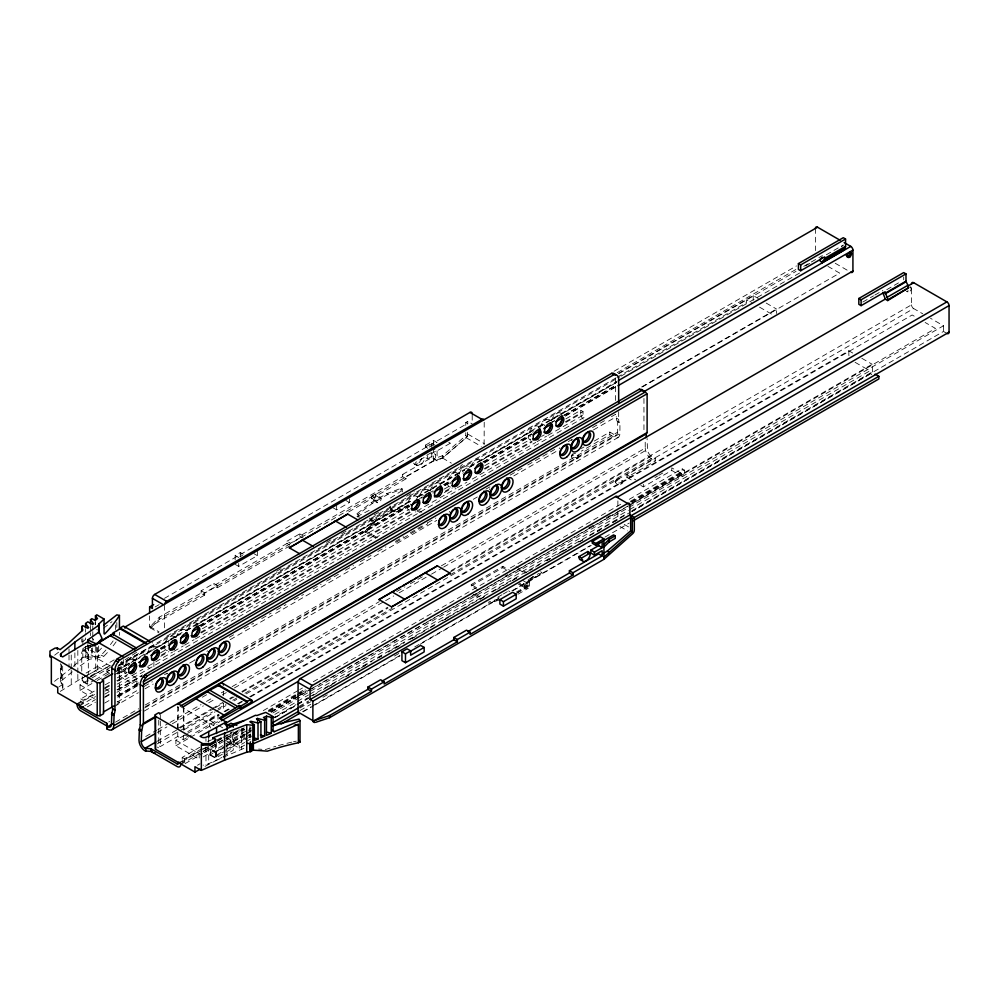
<?xml version="1.0" encoding="UTF-8"?>
<svg xmlns="http://www.w3.org/2000/svg" width="999" height="999" viewBox="0 0 999 999"><rect width="100%" height="100%" fill="white"/><g stroke="black" fill="none" stroke-linecap="round" stroke-linejoin="round"><path stroke-width="0.75" stroke-dasharray="5 3.75" d="M73.264 666.42L82.805 657.579L85.951 656.605L86.076 646.465A3.509 2.023 0 0 1 88.511 645.941A4.421 2.547 0 0 0 90.584 645.666M60.365 682.167L60.402 663.611M484.215 422.202L484.128 444.318A3.222 1.861 -60 0 1 484.04 444.692M910.214 286.85A2.86 1.648 -60 0 1 911.1 287.362L911.3 288.674A2.86 1.648 -60 0 1 909.302 291.795A2.86 1.648 -60 0 1 907.304 290.971M92.32 645.541A207.355 119.718 0 0 1 87.825 649L96.728 653.196L102.073 647.552M375.974 538.249L365.559 532.23L365.559 530.844L374.338 521.69L372.689 520.741A3.309 1.911 60 0 1 370.617 518.069M365.559 532.23L374.338 523.076L374.338 521.69M524.25 587L524.25 585.614L533.029 576.46L533.029 577.847L524.25 587L525.899 587.949A5.007 2.885 60 0 0 529.433 585.913L529.433 580.294L540.022 574.175L541.758 572.439L540.559 571.753M217.382 585.489L213.836 583.441L213.836 585.689L217.382 587.737L217.382 585.489L204.683 592.819L204.683 595.067L201.136 593.031L159.303 617.182L149.713 627.11A3.284 1.336 -71.6 0 0 150.861 627.697M151.299 627.36L159.303 619.355L433.653 460.951L442.619 457.929L466.058 437.637A3.222 1.861 -60 0 0 467.694 434.827M369.155 510.377L356.83 516.758L356.83 513.848L371.166 502.647L386.738 493.656L401.074 488.299L401.074 491.221L388.748 499.063L389.947 499.762M72.203 667.407L53.709 681.992M467.42 432.205L467.42 436.6L443.906 456.955L437.075 460.889L433.541 458.853L442.619 455.694L465.771 435.651L465.771 432.717M460.114 466.508L462.462 464.46M841.358 246.865L843.144 245.379M62.662 666.071L62.775 689.934L62.775 684.402L61.401 683.753A3.571 2.06 0 0 1 61.001 681.106L74.875 669.667M358.029 517.457L358.029 514.535L372.365 503.346L387.937 494.355L402.272 488.998L402.272 491.92L401.074 491.221M82.842 641.583L85.602 639.435L85.602 633.641M103.521 628.246L111.988 621.665M54.62 655.207L60.077 651.061M107.368 652.584A207.355 119.718 0 0 1 103.746 656.355A249.176 63.861 14.7 0 1 98.651 657.579A249.638 63.986 14.7 0 1 89.485 659.24L77.235 668.006M85.951 646.528L82.817 648.713L82.817 657.617M136.551 652.347L120.404 662.824M60.252 691.395L83.067 677.359M223.102 756.693L233.254 750.149L233.254 731.817M425.499 445.117L433.541 440.484L437.075 442.52L429.046 447.165L425.499 445.117L425.499 446.978L429.046 449.026M235.152 559.927L235.152 555.494L240.309 552.522L243.843 554.557M465.771 425.412L465.771 422.49L467.782 421.328L472.202 423.876M425.499 446.978L431.818 443.331L435.364 445.367M164.435 598.351L467.42 423.439L465.771 422.49M239.985 556.793L242.557 555.307M155.107 606.955L159.153 604.62M82.38 650.611L90.484 645.941M81.756 671.191L81.756 652.01L90.659 646.865M426.685 455.294L431.818 452.335L435.364 454.37L435.364 459.615L406.168 476.473L402.634 474.425L402.634 476.698L299.725 536.101L299.725 533.853L303.271 535.901L290.572 543.231L287.025 541.196L287.025 543.444L213.836 585.689M435.364 451.386L427.659 455.831L427.659 458.816L424.125 456.78M433.653 460.951L433.541 448.813L437.075 450.861L450.349 443.194L450.349 440.659M235.152 564.373L238.686 566.408L257.355 555.631L257.355 551.136M333.117 507.817L336.651 509.852L349.388 502.497L349.388 498.002M427.659 458.816L435.364 454.37M201.136 593.031L201.136 590.784L213.836 583.441M287.025 541.196L299.725 533.853M402.634 474.425L431.818 457.579L435.364 459.615M371.903 496.016L375.124 494.155L380.557 497.302A3.134 1.811 -60 0 1 380.494 500.911A3.134 1.811 -60 0 1 377.397 502.697L371.953 499.55A3.134 1.811 -60 0 1 371.903 496.016L377.347 499.163A3.134 1.811 -60 0 0 377.397 502.697M204.683 595.067L149.663 626.835A3.222 1.861 -60 0 1 149.625 626.398L149.625 615.896M217.382 587.737L290.572 545.479M348.701 511.913L406.168 478.733L406.168 476.473M58.991 686.738L62.775 684.552M86.039 673.039L97.365 666.495M84.378 676.598L95.717 670.741L97.365 672.027L89.81 676.385M85.802 676.236L81.756 678.571A3.034 1.761 60 0 0 83.904 682.292L87.313 684.265L94.381 680.169M87.163 675.449L114.173 659.852M614.073 371.241L796.465 265.934M82.255 676.598L82.255 680.744L84.778 679.295M87.825 678.284L109.366 665.846M617.195 372.652L796.653 269.043M90.447 676.91L110.14 665.546M618.294 373.501L753.221 295.592L758.403 298.589M803.745 266.358L822.427 255.582M109.465 673.264L106.943 671.815L106.943 669.18L109.64 667.619M276.623 571.178L282.03 568.069M326.548 542.357L331.955 539.248M341.72 533.628L347.115 530.519M374.113 514.935L379.508 511.813M406.493 496.241L414.26 491.72M619.18 373.451L796.053 271.328M805.506 265.871L810.901 262.762M94.268 698.626L80.02 690.396L80.02 684.864L90.597 678.771M91.908 677.996L110.414 667.32M826.335 254.782L843.281 244.992M458.928 467.52L166.696 636.251A3.222 1.861 -60 0 1 164.847 636.226M106.943 671.815L109.64 670.254M119.081 664.797L615.634 378.109M616.982 377.335L746.528 302.547L746.528 299.925L752.846 303.571M118.294 665.471L153.896 644.917L153.858 643.631L152.248 642.707M95.417 679.582L110.277 671.003M118.007 666.52L619.63 376.935M620.991 376.148L800.674 272.402M372.689 520.741L392.282 509.428L393.931 510.377L409.79 505.307M80.02 690.396L95.879 681.243M97.203 680.481L109.091 673.613M117.02 669.043L123.626 665.222L123.626 659.69M369.543 518.081A5.007 2.885 60 0 0 372.689 522.127L392.282 510.814L393.931 511.763L409.79 506.693M117.145 669.954L411.675 499.912M417.082 496.79L617.045 381.343M114.985 671.827L129.833 663.261M131.181 662.487L140.247 657.255M144.668 654.695L181.106 633.666M186.126 630.769L411.463 500.661M417.232 497.327L464.46 470.067M469.48 467.17L533.279 430.332M538.299 427.435L545.042 423.539M546.391 422.764L616.945 382.03M117.57 670.516L129.72 663.511M135.115 660.389L140.509 657.28M151.311 651.048L145.904 654.158A7.955 4.595 -60 0 0 140.434 653.833A7.955 4.595 -60 0 0 135.527 661.138M156.706 647.926L170.192 640.134M171.553 639.36L180.994 633.903M186.388 630.794L191.783 627.672M197.19 624.562L410.377 501.473M418.481 496.79L423.876 493.681M429.27 490.559L434.665 487.45M440.072 484.328L453.558 476.535M454.907 475.761L464.36 470.304M469.755 467.195L475.149 464.073M480.544 460.964L533.166 430.581M539.922 426.685L543.968 424.35M550.711 420.454L557.454 416.558M558.803 415.771L616.833 382.28M116.733 671.403L119.418 669.854L119.418 702.784L116.733 704.332M114.61 674.675L126.748 667.669M160.489 648.189L167.233 644.293M199.613 625.599L411.463 503.296M419.555 498.613L422.252 497.065M430.357 492.382L433.054 490.834M443.843 484.59L450.586 480.694M482.979 462L531.555 433.953M551.798 422.277L554.495 420.716M563.936 415.259L616.558 384.877M117.258 673.289L126.698 667.844M160.439 648.363L167.183 644.467M199.563 625.774L411.413 503.459M443.793 484.765L450.549 480.869M482.929 462.175L531.505 434.128M551.748 422.44L554.445 420.879M563.886 415.434L616.508 385.052M117.782 674.113L125.886 669.442M160.964 649.188L167.72 645.292M201.448 625.811L409.24 505.844M444.33 485.589L451.073 481.693M484.815 462.212L530.681 435.726M565.771 415.472L617.045 385.864M117.482 695.966A3.034 1.761 60 0 0 119.293 694.555L119.293 673.676L126.548 669.492M161.651 649.225L167.058 646.103M200.811 626.623L410.077 505.794M445.179 485.526L450.586 482.417M484.34 462.924L530.244 436.426M565.347 416.158L616.645 386.538M77.048 703.696L80.832 701.498L80.832 698.9L94.343 691.096M105.157 684.852L110.564 681.743M117.32 677.834L126.773 672.377M160.552 652.871L167.308 648.975M202.435 628.696L409.153 509.34M444.293 489.06L451.048 485.164M484.815 465.659L530.756 439.135M565.884 418.856L580.756 410.277L583.029 411.588L583.029 415.147A1.786 1.036 60 0 0 584.29 417.332L117.045 687.1M80.832 698.9L83.117 700.212L95.267 693.194M104.733 687.737L110.14 684.615M116.883 680.706L127.697 674.475M161.476 654.969L166.883 651.847M200.662 632.342L411.438 510.651M445.217 491.158L450.611 488.036M484.39 468.531L531.68 441.233M565.459 421.728L583.029 411.588M77.048 704.645L94.605 694.505M105.407 688.274L109.453 685.926M117.557 681.256L127.01 675.799M160.764 656.306L168.868 651.623M201.286 632.916L410.601 512.062M444.355 492.569L452.46 487.899M484.865 469.18L532.13 441.895M541.583 436.438L544.293 434.877M565.896 422.402L580.756 413.836L580.756 410.277M80.582 704.283L83.117 702.821L83.117 700.212M79.321 705.956L95.529 696.603M104.982 691.146L110.377 688.024M117.133 684.128L142.795 669.318M148.189 666.196L172.502 652.16M173.851 651.385L183.304 645.916M184.653 645.142L194.106 639.685M195.454 638.91L415.572 511.825M416.92 511.038L438.536 498.563M439.885 497.789L456.081 488.436M457.442 487.649L466.895 482.192M472.29 479.07L535.764 442.432M537.112 441.645L546.565 436.188M547.914 435.414L583.029 415.147M84.64 705.806L95.442 699.575M104.895 694.105L110.29 690.996M87.338 706.88L95.429 702.197M104.883 696.74L110.277 693.631M117.033 689.735L142.67 674.924M641.608 386.963L776.548 309.053L776.548 312.874A5.007 2.885 60 0 1 776.498 313.486M117.657 689.934L141.696 676.048M642.494 386.913L839.622 273.102L827.959 266.371M104.658 697.564L109.952 694.517M117.882 689.934L141.658 676.211M116.958 692.22L137.962 680.094M135.926 684.427L138.624 682.866M117.145 695.804L138.761 683.316M104.658 703.096L109.952 700.049M117.882 695.466L139.023 683.266M118.669 695.953L138.936 684.253M117.82 697.252L139.136 684.939M117.208 702.022L138.811 689.547M144.218 686.425L152.323 681.743M164.473 674.737L167.17 673.176M229.295 637.312L234.69 634.19M244.143 628.733L253.596 623.276M261.701 618.593L271.154 613.136M276.561 610.014L286.014 604.557M294.106 599.887L303.559 594.43M313.012 588.973L321.116 584.29M326.523 581.168L338.673 574.15M345.429 570.254L353.534 565.584M360.277 561.675L371.079 555.444M377.834 551.548L385.939 546.865M395.392 541.408L403.496 536.738M410.252 532.829L422.402 525.811M427.797 522.702L435.901 518.019M485.876 489.173L489.922 486.838M510.177 475.137L522.327 468.119M527.734 465.01L554.745 449.413M568.244 441.608L572.302 439.273M592.557 427.584L604.707 420.567M611.463 416.67L615.509 414.323L616.395 418.057A8.941 5.157 -60 0 0 617.245 421.228L619.929 423.126L619.929 433.529A8.579 4.958 60 0 1 613.873 437.038L609.827 434.702L581.381 451.123M395.766 542.382L427.36 524.138L427.36 522.752M114.036 706.705L138.349 692.669M145.105 688.773L153.197 684.103M189.66 663.049L195.067 659.927M230.17 639.66L436.788 520.367M473.251 499.325L477.297 496.978M513.761 475.924L558.329 450.199M593.443 429.932L616.395 416.67M581.381 448.489L583.965 447.003M594.305 441.034L609.827 432.08L613.873 434.415A5.357 3.097 60 0 0 617.657 432.217L617.657 421.815M115.472 722.152L138.686 708.753M145.18 705.007L617.657 432.217M145.417 706.68L616.545 434.677M144.755 707.879L619.929 433.529M144.318 711.026L618.156 437.462M862.836 302.023L873.513 295.854M874.837 295.08L882.854 290.459M886.762 289.66L898.488 282.892M177.884 728.383L178.384 707.217M202.31 697.227L207.592 694.18M145.729 736.5L156.531 730.269M157.879 729.495L168.681 723.251M170.03 722.477L201.074 704.545M206.481 701.435L211.875 698.313M221.328 692.856L224.026 691.296M232.13 686.625L379.27 601.673M396.828 591.533L404.92 586.863M410.327 583.741L422.477 576.723M441.371 565.821L645.217 448.126L645.217 437.724M157.455 732.367L166.908 726.91M172.303 723.788L203.359 705.856M208.754 702.747L214.148 699.625M222.253 694.954L226.298 692.607M234.403 687.936L384.253 601.423M385.602 600.649L393.693 595.966M399.101 592.844L430.144 574.924M431.493 574.15L442.295 567.907M443.643 567.132L647.489 449.438L647.077 438.449M178.384 728.096L210.789 709.39M212.138 708.603L222.939 702.372M229.695 698.476L232.392 696.915M241.845 691.458L387.662 607.267M451.111 570.641L911.513 304.832L911.513 285.439M157.193 741.27L178.796 728.795M180.145 728.021L213.898 708.528M215.247 707.754L223.339 703.071M230.095 699.175L234.141 696.84M242.245 692.17L388.037 607.991M450.137 572.14L651.286 456.006L655.332 458.341L655.332 460.976L626.885 477.397L626.885 474.762L655.332 458.341M157.193 743.893L178.796 731.43M180.145 730.644L212.55 711.937M217.944 708.828L226.049 704.145M232.792 700.249L236.85 697.914M244.942 693.231L392.095 608.279M450.137 574.762L651.286 458.641L655.332 460.976M184.078 729.769L215.16 711.825M216.508 711.051L225.961 705.581M234.066 700.911L236.775 699.35M246.229 693.88L913.66 308.554L922.739 313.786M158.754 720.192L158.754 745.641L160.315 746.54L177.76 736.463L183.341 739.697L191.333 735.077M187.787 731.593L217.982 714.16L217.982 719.692L192.67 734.302M210.714 728.021A5.007 2.885 60 0 1 209.253 723.875L209.253 720.067L218.706 714.61M224.101 711.488L229.495 708.378M237.6 703.708L241.646 701.36M249.738 696.69L848.85 350.799L852.734 353.047M175.886 740.209L199.201 753.683L199.201 759.215L175.886 745.741L175.886 740.209L186.451 734.115M187.525 733.353L219.493 715.034M224.925 711.763L230.332 708.641M238.424 703.97L242.482 701.623M250.574 696.952L912.162 314.985L916.058 317.232M175.886 745.741L189.098 738.111M190.422 737.349L219.493 720.566M180.032 706.268L213.274 725.461L220.03 721.553M654.957 477.534L657.542 476.048M658.828 475.299L662.712 473.051M478.171 589.959L471.228 585.951L471.228 584.565L502.822 566.321L509.777 570.329M471.228 585.951L502.822 567.707L507.455 570.379M640.796 485.414L643.319 486.875L671.753 470.454L680.856 475.711A5.007 2.885 60 0 0 684.402 473.676L684.402 470.117L682.13 468.806L626.723 500.786M202.048 748.601L184.49 758.74L184.49 761.35L182.205 760.027L182.205 757.429L199.775 747.289M263.274 710.626L298.401 690.346M299.762 689.56L302.46 687.999M313.274 681.755L621.328 503.908M216.908 740.022L222.315 736.9M268.256 710.376L304.732 689.31M630.357 501.323L684.402 470.117M178.421 763.174L200.112 750.649M201.373 749.912L206.868 746.753M217.582 740.559L221.716 738.174M222.977 737.437L232.517 731.93M268.893 710.938L295.991 695.292M297.252 694.555L305.444 689.834M630.806 501.985L682.13 472.352L682.13 468.806M182.093 761.65L202.36 749.949M203.709 749.175L207.755 746.84M217.208 741.383L225.312 736.7M226.661 735.926L233.416 732.017M268.531 711.75L298.239 694.592M299.588 693.818L306.331 689.922M631.793 502.022L681.755 473.176M180.694 763.536L184.49 761.35M239.323 729.632L232.58 733.528L232.655 741.583L239.273 745.591L244.68 742.469M270.367 711.713L296.004 696.915M297.352 696.128L306.793 690.684M505.144 576.161L507.842 574.6M588.811 527.859L592.857 525.524M606.343 517.732L610.389 515.397M631.98 502.934L872.164 364.26L872.552 372.677L632.367 511.351M203.172 751.385L224.313 739.185M225.637 738.423L242.807 728.496L244.493 729.47L244.493 735.002L226.111 745.616M271.204 711.975L298.202 696.378M299.55 695.604L310.352 689.372M311.7 688.586L321.154 683.129M322.502 682.354L338.711 673.001M340.06 672.215L358.966 661.301M360.314 660.526L391.371 642.594M392.719 641.82L425.124 623.114M426.473 622.327L630.344 504.62M631.693 503.846L935.489 328.446L925.124 322.465M180.694 764.485L244.168 727.834M271.166 712.25L628.483 505.956M629.033 505.631L684.402 473.676M185.052 763.661L202.61 753.521M203.958 752.734L244.78 729.17M272.839 712.974L943.493 325.774L930.519 318.281M226.261 737.786L230.307 740.122L250.549 728.433M274.837 714.41L308.566 694.929M309.915 694.155L628.359 510.302M629.707 509.527L869.892 370.854A3.759 2.173 60 0 0 871.752 374.7M203.172 756.917L224.313 744.717M225.637 743.955L242.807 734.028L244.493 735.002M232.58 741.283L244.73 734.277M246.079 733.491L251.473 730.381M271.716 718.693L296.004 704.67M297.352 703.895L308.142 697.652M309.49 696.877L626.585 513.811M631.98 510.689L872.164 372.015M224.738 747.302L215.921 752.384L210.364 749.175L210.364 754.707L224.8 746.365L209.865 755.019L209.865 749.325L205.906 747.052M226.074 745.654L247.69 733.179M274.713 717.569L311.188 696.515M312.537 695.729L317.944 692.607M323.351 689.497L339.56 680.132M344.967 677.01L350.374 673.888M355.769 670.766L371.99 661.413M377.397 658.291L382.792 655.169M388.199 652.047L404.408 642.694M409.815 639.572L415.222 636.45M420.629 633.329L428.733 628.646M430.082 627.872L436.838 623.963M442.245 620.854L486.825 595.104M492.232 591.982L497.639 588.873M503.046 585.751L511.151 581.068M512.499 580.282L519.255 576.386M524.662 573.264L530.057 570.142M535.464 567.032L540.871 563.911M546.278 560.789L551.685 557.667M557.08 554.545L566.545 549.088M567.894 548.301L573.301 545.192M578.696 542.07L584.103 538.948M589.51 535.826L630.044 512.425M631.393 511.65L943.493 331.456L946.902 333.429M232.954 741.945L245.105 734.927M246.453 734.153L250.499 731.817M274.787 717.794L308.516 698.313M328.758 686.625L331.456 685.077M346.303 676.498L349.001 674.949M361.151 667.931L366.546 664.822M378.683 657.804L381.381 656.243M394.88 648.451L398.926 646.116M412.425 638.324L416.471 635.988M444.805 619.63L448.851 617.295M462.35 609.502L466.396 607.167M479.882 599.375L483.941 597.04M497.427 589.248L500.124 587.687M512.275 580.681L516.321 578.346M529.82 570.554L532.517 568.993M547.352 560.427L550.049 558.866M562.2 551.86L567.594 548.738M579.745 541.733L582.442 540.172M597.277 531.605L599.974 530.044M613.473 522.252L617.519 519.917M225.999 746.578L231.031 743.668M197.49 765.234L200.012 763.773M230.307 740.122A3.759 2.173 60 0 0 232.954 744.567L245.105 737.562M246.453 736.775L250.499 734.44M299.076 706.393L308.516 700.936M209.865 755.019L213.274 756.98A3.034 1.761 60 0 0 215.422 755.744L224.875 750.286M226.224 749.5L250.549 735.464M299.188 707.379L308.641 701.922M214.797 757.13L247.215 738.411M248.564 737.637L251.273 736.076M299.912 707.991L310.714 701.748M210.364 754.707L215.921 757.916L224.738 752.834M225.999 752.11L231.031 749.2L233.254 750.149M246.029 741.695L251.423 738.573M300 710.539L310.789 704.295M322.939 697.29L328.334 694.168M394.455 656.006L399.85 652.884M498.051 597.015L502.022 594.73M503.346 593.968L507.317 591.67M529.557 578.833L538.823 573.488L540.022 574.175M205.032 766.395L221.79 757.454M232.954 744.567L239.273 748.214L244.68 745.104M302.697 711.6L310.789 706.93M312.138 706.143L399.85 655.506M414.697 646.94L498.351 598.638M511.85 590.846L590.109 545.666M604.944 537.1L629.233 523.076M303.059 711.862L313.823 705.644M315.172 704.869L400.025 655.881M420.217 644.218L498.326 599.125M513.149 590.571L591.258 545.466M516.471 592.007L528.234 585.214L528.234 579.595L529.433 580.294M517.095 592.757L527.547 586.725M516.371 593.456L529.433 585.913M517.944 594.23L528.396 588.199M250.05 741.683L250.549 741.433A3.509 2.023 0 0 0 250.949 741.121M243.843 748.363L205.969 764.809A3.571 2.06 0 0 1 203.097 765.122M207.717 741.483L211.551 739.809M498.888 598.776L488.798 601.997L488.798 603.384L498.888 600.162M244.181 729.595L234.403 732.692L241.683 737.824A207.355 119.718 0 0 1 244.655 736.513M497.514 597.989L499.25 597.714M85.951 656.605L91.733 657.23A5.32 1.361 14.7 0 0 92.258 657.167A245.279 62.875 14.7 0 0 101.036 655.194A204.008 117.782 0 0 0 106.743 649.075M91.284 646.003L87.413 645.541L89.96 646.902A3.034 1.761 60 0 1 91.109 645.754M248.439 730.257L251.273 730.694M101.036 655.194L103.746 656.355M83.916 656.855L89.485 659.24M910.052 287.562L911.325 288.286M907.866 291.933L906.605 291.209A2.86 1.648 -60 0 0 908.353 290.859M835.214 263.261L848.176 270.741M766.183 303.072L776.548 309.053M861.8 358.279L872.164 364.26M759.54 307.143L773.001 314.922M855.082 362.3L869.892 370.854M616.395 418.057L618.668 419.38A8.941 5.157 -60 0 0 619.517 422.54L619.929 423.126M617.245 421.228L619.517 422.54M626.885 474.762L635.739 479.87M626.885 477.397L633.204 481.043M467.782 434.09L484.215 443.581M624.2 524.4L629.258 527.322M465.771 435.651L467.42 436.6M466.058 437.637L481.218 446.391M619.954 526.485L627.534 530.869M448.713 442.245L450.349 443.194M442.17 455.944L443.906 456.955M442.47 458.017L451.336 463.136M413.561 463.124A6.256 3.609 -60 0 0 417.594 463.798L420.129 465.259A6.256 3.609 -60 0 0 424.538 457.255L415.709 462.35A6.256 3.609 -60 0 0 420.129 465.259M414.36 464.048L416.895 465.509M402.634 476.698L406.168 478.733M401.074 488.299L402.272 488.998M419.13 510.701L421.79 512.237M516.096 566.683L526.361 572.614M417.607 511.201L420.217 512.712M518.706 569.567L525.212 573.326M386.738 493.656L387.937 494.355M375.724 495.566L381.168 498.701M522.939 580.556L527.285 583.066M524.25 585.614L525.899 586.563A3.309 1.911 60 0 0 528.234 585.214M371.303 498.114L376.735 501.261M522.864 585.614L519.592 583.728A3.134 1.811 -60 0 0 520.317 583.241M518.069 583.916L523.501 587.05A3.134 1.811 -60 0 0 526.623 585.264A3.134 1.811 -60 0 0 526.685 581.655L523.464 583.516A3.134 1.811 -60 0 0 523.526 587.062M371.166 502.647L372.365 503.346M508.641 590.909L509.84 591.595M345.854 500.462L349.388 502.497M372.689 522.127L374.338 523.076M356.83 513.848L358.029 514.535M358.566 516.495L359.765 517.182M471.228 584.565L478.171 588.573M365.559 530.844L377.56 537.774M475.462 594.305L482.13 598.151M473.164 594.355L480.981 598.876M299.725 536.101L303.271 538.149M287.025 543.444L289.385 544.805M253.821 553.596L257.355 555.631M235.152 555.494L238.686 557.542M201.136 590.784L204.683 592.819M149.625 626.398L159.041 631.83M150.05 627.722L158.816 632.779M130.357 657.167L136.838 660.901M147.203 666.882L149.8 668.381M123.626 665.222L121.953 664.248L121.953 658.716M117.52 667.095L126.598 672.339M131.781 675.324L136.963 678.321L136.963 682.13A5.007 2.885 60 0 1 133.416 684.178L117.258 674.849M209.253 720.067L217.033 724.55M218.331 725.299L223.514 728.296M117.183 668.556L119.418 669.854M110.502 666.121L83.904 650.761A3.034 1.761 60 0 0 81.756 652.01M106.943 669.18L109.465 670.641M97.365 666.358L102.922 669.567M225.474 740.321L231.031 743.531M210.364 749.038L215.921 752.247M104.42 688.448L109.69 691.495M184.852 734.889L188.811 737.175M82.255 680.744L87.825 683.953L87.825 678.421M117.183 701.498L119.418 702.784M80.02 684.864L94.268 693.094M182.205 757.429L184.49 758.74M80.832 701.498L83.117 702.821M92.058 637.662L93.594 639.71L92.795 640.334L92.795 637.437M943.493 325.774L943.493 331.456M903.708 276.96L903.708 279.882M848.85 350.799L848.85 354.62A5.007 2.885 60 0 0 849.025 355.981M815.384 228.446L815.384 250.587M753.221 295.592L753.221 300.249M671.753 470.454L671.753 467.832L680.856 473.089A1.786 1.036 60 0 0 682.13 472.352M643.955 398.464L643.955 432.43M643.319 484.253L643.319 486.875M622.752 480.969A3.571 2.06 0 0 1 617.394 482.754A3.571 2.06 0 0 1 617.394 479.183A3.571 2.06 0 0 1 622.752 480.969L622.752 482.28A3.571 2.06 0 0 1 617.394 484.065A3.571 2.06 0 0 1 617.394 480.494A3.571 2.06 0 0 1 622.752 482.28M621.703 482.43L621.703 483.741M618.668 411.663L618.668 419.38M617.882 500.899L617.882 510.064M617.882 511.588L617.882 519.218M616.645 479.508L616.645 480.819M615.596 480.969L615.596 482.28M615.509 400.487L615.509 377.41A8.941 5.157 -60 0 0 615.496 377.035M609.827 432.08L609.827 434.702M578.758 455.569A3.571 2.06 0 0 1 573.401 457.355A3.571 2.06 0 0 1 573.401 453.783A3.571 2.06 0 0 1 578.758 455.569L578.758 456.88A3.571 2.06 0 0 1 573.401 458.678A3.571 2.06 0 0 1 573.401 455.094A3.571 2.06 0 0 1 578.758 456.88M577.722 457.03L577.722 458.341M572.664 454.108L572.664 455.432M571.615 455.569L571.615 456.88M502.822 566.321L502.822 567.707M472.202 415.184L472.202 422.427M467.782 421.328L467.782 424.163M442.619 455.694L442.619 457.929M437.075 450.861L437.075 460.889M433.541 440.484L433.541 446.278M431.818 443.331L431.818 449.338M431.818 452.335L431.818 457.579M393.931 510.377L393.931 511.763M336.651 505.357L336.651 509.852M250.911 727.072L250.911 737.212L249.837 737.674L249.837 726.086M242.807 728.496L242.807 734.028M241.683 728.733L241.683 749.312M240.309 552.522L240.309 556.893M239.273 745.591L239.273 748.214M238.686 563.461L238.686 566.408M231.031 731.992L231.031 749.2M227.035 734.789L227.035 754.432M223.414 691.121L223.414 695.691M223.414 703.284L223.414 710.888M216.558 742.507L216.558 760.476M215.921 752.384L215.921 757.916M215.422 743.943L215.422 755.744M208.704 737.337L208.704 744.817M208.704 746.315L208.704 764.272M205.969 738.636L205.969 741.383M205.969 747.202L205.969 764.809M183.853 707.891L183.853 730.806M183.341 706.755L183.341 729.208M183.341 735.202L183.341 739.697M177.76 706.518L177.76 730.481M177.76 731.967L177.76 736.463M164.423 605.307L164.423 628.696M160.315 715.097L160.315 719.592M160.315 721.091L160.315 746.54M159.303 617.182L159.303 619.355M153.896 644.917L153.896 647.951M153.896 661.638L153.896 669.23M119.443 632.255L119.443 635.314M116.833 622.527L116.833 631.705M115.622 624.987L115.622 629.582M98.651 645.978L98.651 657.579M97.365 647.514L97.365 672.027M96.728 647.14L96.728 653.196M95.717 646.303L95.717 670.741M95.454 621.653L95.454 624.55M95.192 621.84L95.192 624.737M92.795 625.861L92.795 630.207M92.795 631.655L92.795 635.988M92.258 647.914L92.258 657.167M91.733 648.201L91.733 657.23M90.522 625.474L90.522 631.268M90.522 632.717L90.522 635.614M88.511 645.941L88.511 656.88M88.312 645.629L88.312 674.337M87.825 644.455L87.825 660.489M87.313 678.583L87.313 684.265M85.602 629.308L85.602 632.192M85.627 646.753L85.627 656.643M82.842 638.686L82.805 645.566M81.743 638.935L81.743 642.045M77.835 650.436L77.835 672.901M77.835 674.387L77.835 680.381M74.875 652.834L74.875 666.608M71.241 654.969L71.241 668.443M71.241 669.942L71.241 684.914M69.018 648.925L69.018 653.508M69.018 655.044L69.018 667.295M61.401 664.622L61.401 683.753M61.001 665.034L61.001 681.106M213.274 725.461A3.034 1.761 60 0 1 213.611 725.686M177.884 707.504A3.034 1.761 60 0 1 177.984 706.805M913.66 308.554A3.034 1.761 60 0 1 911.513 304.832M157.392 747.127A3.571 2.06 0 0 1 158.466 747.851M651.286 458.641A8.579 4.958 60 0 1 645.217 448.126M559.203 448.676A5.632 3.247 -60 0 1 559.602 447.889M194.605 660.451A5.632 3.247 -60 0 1 194.842 659.652M206.955 651.498A5.632 3.247 -60 0 1 207.43 650.749M166.97 674.1A5.632 3.247 -60 0 1 167.507 673.413M449.238 512.162A5.632 3.247 -60 0 1 449.637 511.376M489.36 489.61A5.632 3.247 -60 0 1 489.685 488.811M571.453 440.584A5.632 3.247 -60 0 1 571.99 439.897M651.286 456.006A5.357 3.097 60 0 1 647.489 449.438M258.591 749.075A249.176 81.094 20.5 0 1 261.913 749.325M265.272 749.612A207.355 119.718 0 0 1 275.774 746.328M278.459 745.566A207.355 119.718 0 0 1 292.095 742.082M293.494 741.758A207.355 119.718 0 0 1 296.278 741.146M248.676 734.802A207.355 119.718 0 0 1 250.724 733.978M430.045 491.096A7.955 4.595 -60 0 1 434.952 483.791A7.955 4.595 -60 0 1 440.397 484.178M187.687 630.082A7.955 4.595 -60 0 1 192.695 623.638A7.955 4.595 -60 0 1 197.715 624.288M175.974 637.787A7.955 4.595 -60 0 1 180.881 630.481A7.955 4.595 -60 0 1 186.338 630.856M167.395 650.524A7.955 4.595 -60 0 1 166.296 640.434A7.955 4.595 -60 0 1 175.3 638.174M146.903 654.57A7.955 4.595 -60 0 1 152.248 646.99A7.955 4.595 -60 0 1 157.605 648.388M126.199 673.788A7.955 4.595 -60 0 1 125.849 663.786A7.955 4.595 -60 0 1 134.515 660.776M375.124 494.155A3.134 1.811 -60 0 1 375.062 497.777A3.134 1.811 -60 0 1 371.965 499.562M108.766 721.94A3.571 2.06 0 0 1 109.678 721.553M551.386 421.041A7.955 4.595 -60 0 1 556.73 413.461A7.955 4.595 -60 0 1 562.087 414.86M583.191 419.13A5.007 2.885 60 0 1 580.756 413.836M540.009 427.609A7.955 4.595 -60 0 1 544.917 420.304A7.955 4.595 -60 0 1 550.374 420.679M530.681 440.259A7.955 4.595 -60 0 1 530.332 430.269A7.955 4.595 -60 0 1 538.998 427.247M459.115 474.313A7.955 4.595 -60 0 1 463.586 467.32A7.955 4.595 -60 0 1 469.018 466.783M470.829 466.608A7.955 4.595 -60 0 1 475.836 460.164A7.955 4.595 -60 0 1 480.844 460.826M409.328 510.314A7.955 4.595 -60 0 1 408.991 500.324A7.955 4.595 -60 0 1 417.644 497.315M419.006 496.528A7.955 4.595 -60 0 1 424.013 490.084A7.955 4.595 -60 0 1 429.021 490.746M450.537 487.062A7.955 4.595 -60 0 1 449.438 476.973A7.955 4.595 -60 0 1 458.441 474.7M531.843 434.815A5.632 3.247 -60 0 1 532.08 434.003M532.804 432.417A5.632 3.247 -60 0 1 533.291 431.68M392.282 509.428A3.309 1.911 60 0 1 389.972 505.819M392.282 510.814A5.007 2.885 60 0 1 389.135 506.768M128.334 665.946A5.632 3.247 -60 0 1 128.809 665.197M129.333 664.522A5.632 3.247 -60 0 1 129.907 663.91M168.369 643.368A5.632 3.247 -60 0 1 168.781 642.594M433.054 493.269A5.632 3.247 -60 0 1 433.241 491.733M421.865 498.301A5.632 3.247 -60 0 1 422.115 497.49M422.839 495.904A5.632 3.247 -60 0 1 423.314 495.167M410.489 504.87A5.632 3.247 -60 0 1 410.739 504.058M462.887 473.339A5.632 3.247 -60 0 1 463.286 472.552M450.799 483.741A5.632 3.247 -60 0 1 450.799 482.305M544.18 425.849A5.632 3.247 -60 0 1 544.655 425.112M97.39 629.832A1.798 0.874 -66.8 0 1 96.828 629.382M113.124 640.946A204.008 117.782 0 0 1 110.414 644.592M116.096 641.87A207.355 119.718 0 0 1 111.563 647.777M117.482 670.179A3.034 1.761 60 0 1 119.293 673.676M421.628 458.466A6.256 3.609 -60 0 1 417.594 463.798"/><path stroke-width="1.5" d="M95.454 620.204L95.454 615.859L96.791 614.822L104.046 619.018L104.046 633.179A1.748 0.712 -71.7 0 0 104.196 633.841A1.873 0.762 -72.2 0 0 104.783 633.865L104.957 633.716A207.355 119.718 0 0 0 119.443 615.421L116.833 614.885L103.796 625.012M224.862 724.287L228.621 724.625L231.031 723.226L233.254 724.175L230.781 725.873L226.136 725.636L226.136 722.015L200.125 736.3L201.386 737.025A3.571 2.06 0 0 0 205.969 737.262L225.786 729.245L255.457 715.284L256.943 715.521A207.355 119.718 0 0 1 265.809 712.399L273.064 716.595L273.052 730.756A1.798 1.174 -52.2 0 0 274.5 731.593L300.012 720.641L299.076 719.13A207.355 119.718 0 0 0 273.539 725.574M113.262 635.027L113.324 632.704L120.067 628.808L145.017 643.219M220.617 718.693L239.41 707.854L239.473 705.531L240.609 706.193L247.352 702.297L247.352 701.423L218.469 684.752L218.469 685.626L247.352 702.297M239.41 707.854L240.547 708.503L240.609 706.193M822.402 257.218L820.491 258.903A4.108 2.373 60 0 0 819.842 260.652L822.115 262.7L824.038 260.102L844.904 248.064A4.108 2.373 60 0 0 845.554 246.316L845.554 239.011L843.281 237.7L798.413 263.611L798.413 269.443L800.686 270.754L824.699 256.893L824.699 258.354A4.108 2.373 60 0 1 824.038 260.102M822.115 262.7L842.969 250.649L844.904 248.064M273.064 716.595L271.266 717.369L266.521 716.183L263.411 717.519L266.396 719.455L264.635 720.204L264.635 736.138L260.926 737.724L260.926 721.802L258.017 723.051L258.017 738.973L254.308 740.571L254.308 724.65L252.834 725.274L246.728 724.662L246.728 752.21L224.6 760.177L201.336 770.379L201.336 744.292L202.735 745.092L210.314 745.092L215.372 742.182L215.572 739.372L212.824 737.786L212.824 739.248M215.372 742.182L215.572 739.372M246.728 752.21L250.949 751.498L252.759 750.199A5.32 1.736 20.5 0 1 253.371 750.199A245.279 79.833 20.5 0 1 267.295 751.173A204.008 117.782 0 0 1 298.376 742.756L300.012 742.057L300.012 720.641M140.697 710.214L113.699 725.811A8.579 4.958 60 0 1 107.63 729.307L106.856 728.858L106.856 726.236L107.63 726.685A5.357 3.097 60 0 0 111.426 724.487L111.838 713.011A8.941 5.157 -60 0 0 112.687 708.865L111.801 705.132L111.801 668.231A8.941 5.157 -60 0 1 112.013 666.221A11.064 2.485 -39.4 0 1 113.574 664.51A8.941 5.157 -60 0 1 115.847 660.589L117.32 658.766L611.763 373.301L613.236 373.426A8.941 5.157 -60 0 1 615.509 374.712A8.941 5.157 -60 0 1 618.668 379.233L618.668 402.397M113.699 725.811L114.123 714.322A8.941 5.157 -60 0 0 114.96 710.189L114.96 670.054A8.941 5.157 -60 0 1 118.119 661.9L119.593 660.077L614.048 374.613L615.509 374.737A11.064 2.485 -39.4 0 1 615.496 375.037M155.557 716.37L143.406 723.376L142.52 726.098A8.941 5.157 -60 0 1 141.671 730.232L141.259 741.72A5.357 3.097 60 0 0 145.042 748.276L150.974 748.788L177.148 763.898A1.786 1.036 60 0 0 178.421 763.174L178.421 762.225L180.694 763.536L180.694 764.485A5.007 2.885 60 0 1 177.148 766.52L150.974 751.41L145.042 750.911A8.579 4.958 60 0 1 138.986 740.396L139.398 728.92A8.941 5.157 -60 0 0 140.247 724.774L140.247 684.64A8.941 5.157 -60 0 1 143.406 676.498L144.867 674.675L639.323 389.21L643.069 390.646A8.941 5.157 -60 0 1 645.342 391.933A11.064 8.691 86.3 0 1 646.89 393.893A8.941 5.157 -60 0 1 647.115 395.654L647.115 432.567L646.228 433.903L177.635 704.445M467.857 631.63L569.418 572.989L569.418 570.716L572.964 572.764L602.147 555.906L602.147 550.674L594.442 555.119L590.909 553.071L590.909 550.087L594.442 552.122L602.147 547.677L602.147 541.67L595.829 545.317L592.282 543.269L592.282 541.408L600.324 536.775L603.871 538.811L603.97 557.117L632.305 531.793L632.305 518.631L630.669 517.682L312.874 701.161L310.09 699.55L310.09 689.41A3.222 1.861 -60 0 1 312.375 685.464L627.609 503.459A3.222 1.861 -60 0 1 629.894 504.782L629.894 514.922L310.09 699.55M634.228 530.968A3.222 1.861 -60 0 1 632.592 533.778L603.97 559.29L329.62 717.682L315.759 722.302M143.406 723.376L143.406 686.475A8.941 5.157 -60 0 1 143.619 684.465A11.064 8.691 86.3 0 1 143.406 681.73A8.941 5.157 -60 0 1 145.679 677.809L147.14 675.986L641.595 390.522L643.069 390.646M97.79 642.981L102.073 638.461L99.051 631.955L98.651 624.125A207.355 119.718 0 0 0 104.046 619.018M603.97 544.542L609.153 539.373L615.247 535.851L615.247 538.399L609.153 541.908L603.97 547.09M602.609 553.833L607.155 551.198L630.669 530.844L630.669 517.682M61.001 656.318L61.001 653.558L74.875 642.12L99.051 624.987M81.743 631.168L81.743 626.498L82.842 625.661L87.862 628.234L88.674 627.609L85.602 623.513L87.762 621.828L92.795 624.412L93.594 623.788L90.522 619.692L91.833 618.668L95.192 620.391L97.502 618.593L95.454 615.859M87.825 642.944L87.825 639.909L99.051 631.955M61.001 653.558A3.571 2.06 0 0 0 61.401 656.206L62.662 656.93L87.413 641.92L94.268 645.878L112.525 634.04L136.538 648.076M177.76 703.533L183.341 706.755L209.79 690.197L237.762 706.53L239.473 705.531M226.136 722.015L219.28 718.056L237.762 706.53M299.425 553.633L289.31 547.802L347.702 514.085L357.817 519.917M378.983 599.575L437.375 565.859L450.012 573.151L391.62 606.868L378.983 599.575L400.212 587.312M391.62 606.868L450.012 573.151M149.625 612.899L149.625 606.905L152.41 608.516L152.41 598.364A3.222 1.861 -60 0 1 154.683 594.43L469.93 412.425L481.943 419.355A3.222 1.861 -60 0 1 483.966 419.617M149.625 606.905L153.671 604.57M120.067 628.808L120.067 627.934L123.376 626.036L149.625 641.196M164.66 603.97A3.222 1.861 -60 0 1 166.696 601.361L481.943 419.355M92.008 646.091L113.948 633.416M124.438 627.36L817.532 227.21L840.134 240.26M289.31 547.802L347.702 514.085M798.413 263.611L800.686 264.922L845.554 239.011M824.699 258.354L845.554 246.316M822.252 261.588L843.106 249.538M822.115 261.963L842.969 249.925M618.393 380.569L850.773 246.403A3.034 1.761 60 0 1 852.921 250.125L852.921 271.004A3.034 1.761 60 0 1 850.773 272.24M112.712 673.726L101.973 679.919L103.534 680.819L103.534 713.748L100.05 715.759L97.215 715.646L57.73 692.856L57.73 687.462L51.349 683.791L51.349 657.692L49.95 656.892L49.95 651.048L55.007 648.126L57.33 648.014L60.077 649.6L69.018 642.807L82.805 630.032L81.743 626.498M49.95 655.431L97.215 682.717L100.05 682.829L103.534 680.819M127.897 668.718L136.001 664.035M138.699 662.474L146.803 657.804M150.849 655.456L158.953 650.786M168.406 645.329L176.511 640.646M180.557 638.311L187.3 634.415M192.707 631.293L198.102 628.184M411.426 505.019L419.53 500.337M423.576 498.002L430.332 494.105M434.378 491.77L441.133 487.874M451.935 481.63L458.678 477.734M464.085 474.612L469.48 471.503M474.887 468.381L481.63 464.485M532.942 434.865L539.685 430.969M543.743 428.633L550.486 424.725M555.894 421.615L562.649 417.719M617.994 385.751L852.921 250.125M79.321 705.007L79.321 705.956A1.786 1.036 60 0 0 80.582 708.141L83.279 706.58M643.656 391.82L852.921 271.004M143.406 681.73L645.342 391.933M143.619 684.465L646.902 393.893M103.322 712.075L114.048 705.881M107.63 726.685L113.037 723.563M111.925 729.732L140.272 713.361M887.711 300.574L887.711 299.837A4.108 2.373 60 0 0 887.05 297.327L885.126 291.77L861.113 305.644L858.828 304.333L858.828 298.489L903.708 272.577L905.981 273.901L906.006 281.406L907.916 285.289A4.108 2.373 60 0 1 908.566 287.799L887.711 300.574L885.439 299.25L883.503 294.43A4.108 2.373 60 0 1 882.879 292.395M858.828 298.489L861.113 299.8L905.981 273.901M885.126 293.231L905.981 281.194M200.125 769.23L194.955 772.077L155.469 749.287L155.282 714.71L158.754 712.699L160.315 713.598M885.264 293.781L906.118 281.743M159.615 714.023L647.115 432.567M142.52 724.712L154.67 717.694M887.05 297.327L907.916 285.289M181.381 705.481L885.289 299.088M908.253 285.826L913.66 282.705L946.902 301.898A3.034 1.761 60 0 1 949.05 305.619L949.05 332.192A3.034 1.761 60 0 1 946.902 333.429M218.469 684.752L221.766 682.841L252.26 700.449L252.297 701.723L240.547 708.503M218.469 685.626L209.79 690.197M887.711 299.837L908.566 287.799M402.872 585.776L412.162 580.419M414.81 578.883L417.47 577.347M420.117 575.811L437.375 565.859M141.259 741.72L154.758 733.915M145.042 748.276L155.844 742.045M247.352 701.423L250.649 699.512M221.378 720.779L946.902 301.898M299.325 713.723A3.222 1.861 -60 0 1 298.089 712.1L298.089 682.479A3.222 1.861 -60 0 1 300.362 678.533L615.609 496.528A3.222 1.861 -60 0 1 617.769 497.09M225.337 723.463L298.664 681.118M617.107 497.265L949.05 305.619M155.282 714.71L155.469 716.345L202.735 743.631L210.314 743.631L215.372 740.721M177.148 763.898L179.857 762.337M272.165 722.976L297.839 708.166M630.194 516.271L949.05 332.192M273.014 726.111L298.651 711.313M401.935 651.785L407.093 648.813L410.639 650.849L410.639 655.232L424.15 647.427L424.15 651.922L405.482 662.712L401.935 660.664L401.935 651.785L405.482 653.833L410.639 650.849M632.305 518.631L878.87 376.323L878.87 378.958L633.291 520.741M281.106 724.063L298.651 713.935M592.282 541.408L595.829 543.456L603.871 538.811M409.802 651.635L420.604 645.391L424.15 647.427M499.9 599.612L512.637 592.257L516.183 594.293L516.183 598.788L503.434 606.143L499.9 604.108L499.9 599.612L503.434 601.648L516.183 594.293M602.984 541.033L613.598 534.902L615.247 535.851M578.958 556.605L587.787 551.51L590.309 552.959A6.256 3.609 -60 0 1 585.901 560.963A6.256 3.609 -60 0 1 581.493 558.066L578.958 556.605A6.256 3.609 -60 0 0 582.654 559.852M590.909 550.087L598.613 545.641L602.147 547.677M581.493 558.066L590.309 552.959M569.418 570.716L598.613 553.871L602.147 555.906M314.997 722.464A3.284 2.323 -45 0 1 312.999 721.403L367.919 689.322L367.919 687.075L380.631 679.745L384.165 681.78L384.165 684.028L457.355 641.77L457.355 639.522L470.054 632.192L470.054 634.44L572.964 575.037L572.964 572.764M381.955 681.218L453.808 639.735L453.808 637.487L466.521 630.157L470.054 632.192M367.919 687.075L371.466 689.11L384.165 681.78M312.874 701.161L312.874 720.641A3.222 1.861 -60 0 0 312.912 721.078L329.62 715.521L371.466 691.358L371.466 689.11M212.824 737.786L246.728 724.662M264.635 720.204L257.542 718.443L256.456 718.905L260.926 721.802M271.266 717.369L271.266 733.291L266.396 735.376L266.521 716.183M246.666 743.306L252.834 743.918L298.376 724.362L298.376 742.756M244.181 720.516L234.403 723.601L236.825 725.311M258.017 723.051L250.911 721.278L249.837 721.74L254.308 724.65M266.521 732.105L271.266 733.291M260.377 735.064L264.635 736.138M253.758 737.911L258.017 738.973M87.825 639.909L96.728 644.105M844.13 242.57L850.773 246.403M850.199 253.009L851.473 253.734M846.165 255.344L847.427 256.069M875.074 374.138L878.87 376.323M613.236 373.426L615.509 374.737M611.763 373.301L614.048 374.613M639.323 389.21L641.595 390.522M615.609 496.528L629.894 504.782M629.894 514.922L634.315 517.47L634.315 530.232M630.669 530.844L632.305 531.793M607.155 551.198L608.891 552.197M569.418 572.989L572.964 575.037M335.065 520.779L346.441 527.347M424.737 572.552L437.375 579.857M301.948 539.91L313.324 546.465M391.62 591.67L404.258 598.975M453.808 637.487L457.355 639.522M453.808 639.735L457.355 641.77M367.919 689.322L371.466 691.358M154.683 594.43L166.696 601.361M300.362 678.533L312.375 685.464M152.41 598.364L163.087 604.532M298.089 682.479L310.09 689.41M298.089 712.1L312.874 720.641M249.675 700.212L252.297 701.723M120.067 627.934L146.329 643.094M113.324 632.704L114.46 633.366L112.525 634.04M110.002 635.501L135.102 649.987M207.268 691.658L235.015 707.679M272.128 730.232L274.5 731.593M99.226 643.006L123.014 656.743M196.491 699.163L224.238 715.184M117.32 658.766L119.593 660.077M144.867 674.675L147.14 675.986M228.621 724.625L230.781 725.873M115.847 660.589L118.119 661.9M143.406 676.498L145.679 677.809M111.801 668.231L114.96 670.054M140.247 684.64L143.406 686.475M112.687 708.865L114.96 710.189M140.247 724.774L142.52 726.098M111.838 713.011L114.123 714.322M139.398 728.92L141.671 730.232M111.426 714.085L113.699 715.396M138.986 729.994L141.259 731.305M201.336 770.379L194.955 766.695L194.955 772.077M80.582 708.141L106.768 723.264L106.856 728.858M299.076 740.546L300.012 742.057M223.376 683.766L223.414 685.052M124.975 626.96L125.012 628.234M861.113 299.8L861.113 305.644M800.686 264.922L800.686 270.754M646.228 433.903L646.228 435.289A8.941 5.157 -60 0 0 646.54 437.362M609.153 539.373L609.153 541.908M609.153 551.835L609.153 554.07M603.97 557.117L603.97 559.29M598.613 542.632L598.613 545.641M595.829 543.456L595.829 545.317M594.442 552.122L594.442 555.119M503.434 601.648L503.434 606.143M405.482 653.833L405.482 662.712M329.62 715.521L329.62 717.682M257.542 718.443L257.542 721.328M253.371 742.482L253.371 750.199M252.834 725.274L252.834 743.918M252.759 742.669L252.759 750.199M251.461 744.118L251.461 750.961M250.437 742.931L250.437 751.573M250.05 743.094L250.05 751.573M233.254 724.175L233.254 727.235M227.035 725.724L227.035 730.257M224.6 732.629L224.6 760.177M216.558 727.534L216.558 733.528M210.314 743.631L210.314 745.092M208.704 731.343L208.704 737.337M202.735 743.631L202.735 745.092M155.469 716.345L155.469 749.287M150.974 748.788L150.974 751.41M145.829 748.726L145.829 751.36M119.443 615.421L119.443 629.195M106.768 723.264L106.768 725.886L80.582 710.776A5.007 2.885 60 0 1 77.048 704.645L77.048 703.696M100.05 682.829L100.05 715.759M98.651 624.125L98.651 632.891M97.215 682.717L97.215 715.646M90.522 619.692L90.522 624.025M85.602 623.513L85.602 627.859M74.875 642.12L74.875 649.775M57.33 648.014L57.33 649.475M587.787 551.51A6.256 3.609 -60 0 1 587.649 553.246M911.513 283.953A3.034 1.761 60 0 1 913.66 282.705M563.936 445.791A5.632 3.247 -60 0 1 567.869 448.838A5.632 3.247 -60 0 1 562.712 455.469A5.632 3.247 -60 0 1 560.389 450.349M561.126 448.763A5.632 3.247 -60 0 1 561.6 448.027M562.712 446.728A5.632 3.247 -60 0 1 563.311 446.203M565.646 444.955A5.632 3.247 -60 0 1 565.234 451.136A5.632 3.247 -60 0 1 560.077 454.582M464.11 503.646A5.632 3.247 -60 0 1 469.305 504.545A5.632 3.247 -60 0 1 464.935 512.125A5.632 3.247 -60 0 1 461.563 508.079M462.125 506.468A5.632 3.247 -60 0 1 463.536 504.258M467.045 501.873A5.632 3.247 -60 0 1 466.421 508.441A5.632 3.247 -60 0 1 461.014 511.313M220.317 645.054A5.632 3.247 -60 0 1 226.448 643.818A5.632 3.247 -60 0 1 222.652 652.022A5.632 3.247 -60 0 1 218.868 648.189M219.43 646.59A5.632 3.247 -60 0 1 219.842 645.804M209.478 650.948A5.632 3.247 -60 0 1 215.21 651.011A5.632 3.247 -60 0 1 210.664 658.89A5.632 3.247 -60 0 1 207.73 653.958M208.466 652.372A5.632 3.247 -60 0 1 208.941 651.623M200.524 655.669A5.632 3.247 -60 0 1 203.833 659.015A5.632 3.247 -60 0 1 199.288 665.459A5.632 3.247 -60 0 1 195.979 662.112M196.353 660.526A5.632 3.247 -60 0 1 198.676 656.905M199.288 656.38A5.632 3.247 -60 0 1 199.9 655.968M224.363 641.995A5.632 3.247 -60 0 1 223.726 648.551A5.632 3.247 -60 0 1 218.319 651.423M201.199 654.807A5.632 3.247 -60 0 1 200.974 661.688A5.632 3.247 -60 0 1 195.167 664.248M213.311 648.988A5.632 3.247 -60 0 1 212.35 655.119A5.632 3.247 -60 0 1 207.43 658.191M179.395 669.155A5.632 3.247 -60 0 1 185.652 666.495A5.632 3.247 -60 0 1 183.242 674.625A5.632 3.247 -60 0 1 178.222 673.076M178.272 672.327A5.632 3.247 -60 0 1 178.983 669.942M168.494 674.974A5.632 3.247 -60 0 1 174.625 673.738A5.632 3.247 -60 0 1 170.829 681.942A5.632 3.247 -60 0 1 167.045 678.109M167.283 677.31A5.632 3.247 -60 0 1 168.019 675.724M183.029 664.834A5.632 3.247 -60 0 1 183.916 670.741A5.632 3.247 -60 0 1 178.346 674.974M177.872 674.775A5.632 3.247 -60 0 1 177.472 674.462M172.54 671.915A5.632 3.247 -60 0 1 171.903 678.471A5.632 3.247 -60 0 1 166.496 681.343M156.231 683.079A5.632 3.247 -60 0 1 162.999 679.782A5.632 3.247 -60 0 1 159.453 688.511A5.632 3.247 -60 0 1 155.906 683.878M160.277 677.971A5.632 3.247 -60 0 1 160.964 684.278A5.632 3.247 -60 0 1 155.12 687.911M155.282 753.046A3.571 2.06 0 0 1 153.659 752.821M153.184 752.647A3.571 2.06 0 0 1 151.761 750.661M444.293 515.009A5.632 3.247 -60 0 1 443.668 521.578A5.632 3.247 -60 0 1 438.261 524.45M640.796 389.335A8.941 5.157 -60 0 1 643.406 391.183M440.259 518.081A5.632 3.247 -60 0 1 446.378 516.845A5.632 3.247 -60 0 1 442.594 525.049A5.632 3.247 -60 0 1 438.811 521.216M439.048 520.404A5.632 3.247 -60 0 1 439.785 518.818M453.346 509.702A5.632 3.247 -60 0 1 457.904 510.889A5.632 3.247 -60 0 1 454.595 518.056A5.632 3.247 -60 0 1 450.037 516.87M450.037 515.434A5.632 3.247 -60 0 1 450.749 513.036M451.161 512.25A5.632 3.247 -60 0 1 452.734 510.214M454.795 507.929A5.632 3.247 -60 0 1 455.669 513.848A5.632 3.247 -60 0 1 450.112 518.069M574.088 440.159A5.632 3.247 -60 0 1 579.295 441.77A5.632 3.247 -60 0 1 573.701 448.963A5.632 3.247 -60 0 1 572.502 442.195M572.976 441.458A5.632 3.247 -60 0 1 573.513 440.771M583.878 435.626A5.632 3.247 -60 0 1 590.234 433.116A5.632 3.247 -60 0 1 587.312 441.433A5.632 3.247 -60 0 1 582.754 438.811M582.904 438.024A5.632 3.247 -60 0 1 583.466 436.413M576.61 438.074A5.632 3.247 -60 0 1 576.61 444.567A5.632 3.247 -60 0 1 570.978 447.827M588.723 432.242A5.632 3.247 -60 0 1 587.762 438.386A5.632 3.247 -60 0 1 582.829 441.446M481.231 494.043A5.632 3.247 -60 0 1 486.975 494.105A5.632 3.247 -60 0 1 482.417 501.998A5.632 3.247 -60 0 1 479.495 497.052M479.82 496.253A5.632 3.247 -60 0 1 480.706 494.73M492.082 488.161A5.632 3.247 -60 0 1 498.201 486.925A5.632 3.247 -60 0 1 494.418 495.129A5.632 3.247 -60 0 1 490.634 491.296M490.871 490.484A5.632 3.247 -60 0 1 491.608 488.898M502.984 482.33A5.632 3.247 -60 0 1 509.24 479.67A5.632 3.247 -60 0 1 506.83 487.812A5.632 3.247 -60 0 1 501.81 486.263M502.01 484.727A5.632 3.247 -60 0 1 502.572 483.116M483.866 491.146A5.632 3.247 -60 0 1 484.752 497.065A5.632 3.247 -60 0 1 479.183 501.286M506.618 478.009A5.632 3.247 -60 0 1 507.504 483.928A5.632 3.247 -60 0 1 501.935 488.149M501.461 487.962A5.632 3.247 -60 0 1 501.061 487.649M496.128 485.089A5.632 3.247 -60 0 1 495.492 491.658A5.632 3.247 -60 0 1 490.084 494.53M294.305 725.262A204.008 117.782 0 0 1 298.376 724.362M538.436 429.17A5.632 3.247 -60 0 1 538.436 435.664A5.632 3.247 -60 0 1 532.804 438.923M539.535 428.871A7.955 4.595 -60 0 1 533.104 440.022M439.847 486.088A5.632 3.247 -60 0 1 439.847 492.594A5.632 3.247 -60 0 1 434.215 495.841M440.946 485.789A7.955 4.595 -60 0 1 434.515 496.94M430.045 495.117A7.955 4.595 -60 0 1 429.77 493.269M198.252 625.911A7.955 4.595 -60 0 1 191.82 637.05M187.35 635.227A7.955 4.595 -60 0 1 187.075 633.378M196.154 625.936A5.632 3.247 -60 0 1 197.377 632.317A5.632 3.247 -60 0 1 191.121 635.639M185.789 632.767A5.632 3.247 -60 0 1 185.789 639.273A5.632 3.247 -60 0 1 180.157 642.519M186.875 632.479A7.955 4.595 -60 0 1 182.205 642.607M176.311 642.544A7.955 4.595 -60 0 1 175.699 639.947M174.813 639.66A5.632 3.247 -60 0 1 174.413 645.841A5.632 3.247 -60 0 1 169.256 649.288M175.574 640.022A7.955 4.595 -60 0 1 169.942 649.762M157.118 649.874A5.632 3.247 -60 0 1 156.706 656.056A5.632 3.247 -60 0 1 151.561 659.502M157.879 650.237A7.955 4.595 -60 0 1 152.248 659.977M146.903 658.578A7.955 4.595 -60 0 1 146.628 656.73M144.331 655.856A5.632 3.247 -60 0 1 145.916 661.438A5.632 3.247 -60 0 1 140.185 666.071M139.71 665.883A5.632 3.247 -60 0 1 139.298 665.559M146.503 656.805A7.955 4.595 -60 0 1 139.997 666.97M135.315 664.273A7.955 4.595 -60 0 1 135.252 663.299M133.953 662.687A5.632 3.247 -60 0 1 133.953 669.193A5.632 3.247 -60 0 1 128.334 672.439M135.052 662.399A7.955 4.595 -60 0 1 129.495 673.114M562.287 415.734A7.955 4.595 -60 0 1 557.617 425.861M551.723 425.799A7.955 4.595 -60 0 1 551.173 424.188M550.986 423.276A7.955 4.595 -60 0 1 545.354 433.017M540.009 431.618A7.955 4.595 -60 0 1 539.797 428.721M481.468 463.411A7.955 4.595 -60 0 1 475.836 473.164M470.017 471.041A7.955 4.595 -60 0 1 463.586 480.157M459.115 478.334A7.955 4.595 -60 0 1 458.841 476.486M458.641 475.574A7.955 4.595 -60 0 1 453.084 486.301M429.632 493.331A7.955 4.595 -60 0 1 424.013 503.084M418.668 501.685A7.955 4.595 -60 0 1 418.394 499.837M418.256 499.9A7.955 4.595 -60 0 1 411.763 510.077M416.62 499.025A5.632 3.247 -60 0 1 417.507 504.945A5.632 3.247 -60 0 1 411.938 509.178M411.463 508.978A5.632 3.247 -60 0 1 411.064 508.666M428.883 492.969A5.632 3.247 -60 0 1 428.246 499.537A5.632 3.247 -60 0 1 422.839 502.41M550.224 422.914A5.632 3.247 -60 0 1 549.338 429.845A5.632 3.247 -60 0 1 543.781 432.043M561.188 416.034A5.632 3.247 -60 0 1 561.401 422.14A5.632 3.247 -60 0 1 556.031 425.974M457.542 475.874A5.632 3.247 -60 0 1 457.542 482.38A5.632 3.247 -60 0 1 451.91 485.626M467.907 469.043A5.632 3.247 -60 0 1 469.13 475.424A5.632 3.247 -60 0 1 462.887 478.746M480.706 463.049A5.632 3.247 -60 0 1 480.294 469.243A5.632 3.247 -60 0 1 475.137 472.689M815.384 228.446A3.034 1.761 60 0 1 817.532 227.21M850.174 253.384A2.86 1.648 -60 0 1 848.813 256.031A2.86 1.648 -60 0 1 846.752 256.656M469.93 412.425A3.222 1.861 -60 0 1 472.202 413.736M567.032 456.768A7.955 4.595 -60 0 0 569.555 444.455A7.955 4.595 -60 0 0 560.152 452.797A7.955 4.595 -60 0 0 567.032 456.768M468.444 513.698A7.955 4.595 -60 0 0 470.966 501.373A7.955 4.595 -60 0 0 461.55 509.715A7.955 4.595 -60 0 0 468.444 513.698M225.762 653.808A7.955 4.595 -60 0 0 228.284 641.483A7.955 4.595 -60 0 0 218.868 649.837A7.955 4.595 -60 0 0 225.762 653.808M214.385 660.376A7.955 4.595 -60 0 0 216.908 648.051A7.955 4.595 -60 0 0 207.492 656.405A7.955 4.595 -60 0 0 214.385 660.376M203.009 666.945A7.955 4.595 -60 0 0 205.532 654.62A7.955 4.595 -60 0 0 196.116 662.974A7.955 4.595 -60 0 0 203.009 666.945M185.315 677.16A7.955 4.595 -60 0 0 187.824 664.834A7.955 4.595 -60 0 0 178.421 673.189A7.955 4.595 -60 0 0 185.315 677.16M173.938 683.728A7.955 4.595 -60 0 0 176.448 671.403A7.955 4.595 -60 0 0 167.045 679.757A7.955 4.595 -60 0 0 173.938 683.728M162.562 690.297A7.955 4.595 -60 0 0 165.072 677.971A7.955 4.595 -60 0 0 155.669 686.325A7.955 4.595 -60 0 0 162.562 690.297M589.785 443.631A7.955 4.595 -60 0 0 592.307 431.318A7.955 4.595 -60 0 0 582.904 439.66A7.955 4.595 -60 0 0 589.785 443.631M578.409 450.199A7.955 4.595 -60 0 0 580.931 437.887A7.955 4.595 -60 0 0 571.528 446.228A7.955 4.595 -60 0 0 578.409 450.199M508.891 490.347A7.955 4.595 -60 0 0 511.413 478.022A7.955 4.595 -60 0 0 502.01 486.363A7.955 4.595 -60 0 0 508.891 490.347M497.514 496.915A7.955 4.595 -60 0 0 500.037 484.59A7.955 4.595 -60 0 0 490.634 492.932A7.955 4.595 -60 0 0 497.514 496.915M445.691 526.835A7.955 4.595 -60 0 0 448.214 514.51A7.955 4.595 -60 0 0 438.798 522.852A7.955 4.595 -60 0 0 445.691 526.835M457.067 520.267A7.955 4.595 -60 0 0 459.59 507.942A7.955 4.595 -60 0 0 450.174 516.283A7.955 4.595 -60 0 0 457.067 520.267M486.138 503.484A7.955 4.595 -60 0 0 488.661 491.158A7.955 4.595 -60 0 0 479.258 499.5A7.955 4.595 -60 0 0 486.138 503.484M538.174 438.761A5.632 3.247 -60 0 0 539.959 430.045A5.632 3.247 -60 0 0 533.291 435.951A5.632 3.247 -60 0 0 538.174 438.761M439.585 495.691A5.632 3.247 -60 0 0 441.371 486.963A5.632 3.247 -60 0 0 434.702 492.869A5.632 3.247 -60 0 0 439.585 495.691M196.89 635.801A5.632 3.247 -60 0 0 198.676 627.085A5.632 3.247 -60 0 0 192.02 632.991A5.632 3.247 -60 0 0 196.89 635.801M185.514 642.369A5.632 3.247 -60 0 0 187.3 633.653A5.632 3.247 -60 0 0 180.644 639.56A5.632 3.247 -60 0 0 185.514 642.369M174.138 648.938A5.632 3.247 -60 0 0 175.924 640.222A5.632 3.247 -60 0 0 169.268 646.128A5.632 3.247 -60 0 0 174.138 648.938M156.443 659.153A5.632 3.247 -60 0 0 158.229 650.436A5.632 3.247 -60 0 0 151.561 656.343A5.632 3.247 -60 0 0 156.443 659.153M145.067 665.721A5.632 3.247 -60 0 0 146.853 657.005A5.632 3.247 -60 0 0 140.185 662.911A5.632 3.247 -60 0 0 145.067 665.721M133.691 672.29A5.632 3.247 -60 0 0 135.477 663.573A5.632 3.247 -60 0 0 128.809 669.48A5.632 3.247 -60 0 0 133.691 672.29M416.833 508.828A5.632 3.247 -60 0 0 418.618 500.099A5.632 3.247 -60 0 0 411.95 506.006A5.632 3.247 -60 0 0 416.833 508.828M428.209 502.26A5.632 3.247 -60 0 0 429.995 493.531A5.632 3.247 -60 0 0 423.326 499.438A5.632 3.247 -60 0 0 428.209 502.26M549.55 432.192A5.632 3.247 -60 0 0 551.336 423.476A5.632 3.247 -60 0 0 544.667 429.383A5.632 3.247 -60 0 0 549.55 432.192M560.926 425.624A5.632 3.247 -60 0 0 562.712 416.908A5.632 3.247 -60 0 0 556.043 422.814A5.632 3.247 -60 0 0 560.926 425.624M457.28 485.477A5.632 3.247 -60 0 0 459.065 476.748A5.632 3.247 -60 0 0 452.397 482.654A5.632 3.247 -60 0 0 457.28 485.477M468.656 478.908A5.632 3.247 -60 0 0 470.442 470.179A5.632 3.247 -60 0 0 463.773 476.086A5.632 3.247 -60 0 0 468.656 478.908M480.032 472.34A5.632 3.247 -60 0 0 481.818 463.611A5.632 3.247 -60 0 0 475.149 469.518A5.632 3.247 -60 0 0 480.032 472.34M849.974 256.855A2.86 1.648 -60 0 0 850.873 252.422A2.86 1.648 -60 0 0 847.489 255.432A2.86 1.648 -60 0 0 849.974 256.855"/></g></svg>
